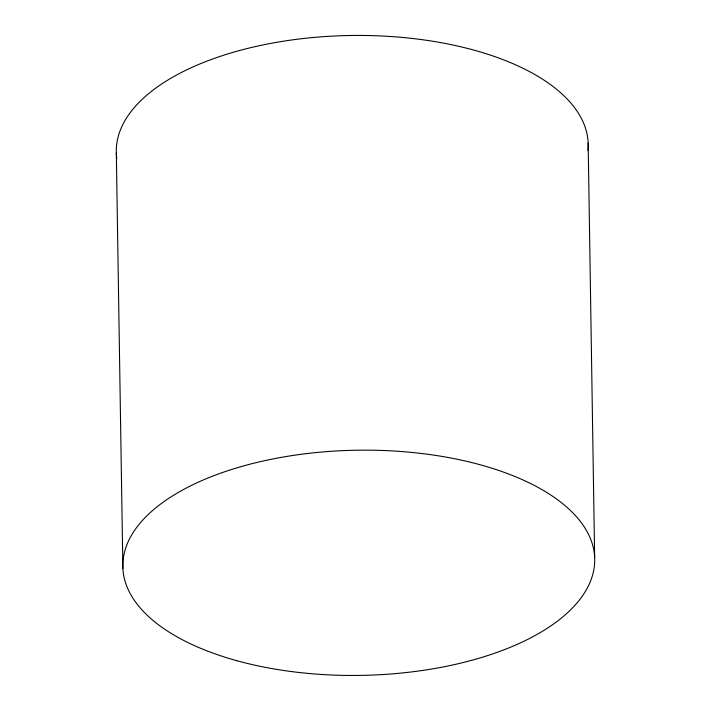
<?xml version="1.0" encoding="UTF-8"?>
<svg xmlns="http://www.w3.org/2000/svg" width="711" height="711" viewBox="0 0 711 711"><rect width="100%" height="100%" fill="white"/><g stroke="black" fill="none" stroke-linecap="round" stroke-linejoin="round"><path stroke-width="1.07" d="M588.157 143.062L594.645 557.184M116.328 153.114L122.87 568.427M116.8 158.393A235.981 112.605 -0.9 0 1 349.883 35.506A235.981 112.605 -0.9 0 1 587.953 150.439M236.692 660.661A235.981 112.605 -0.9 0 0 594.672 562.205A235.981 112.605 -0.9 0 0 244.913 465.545A235.981 112.605 -0.9 0 0 236.692 660.661"/></g></svg>
